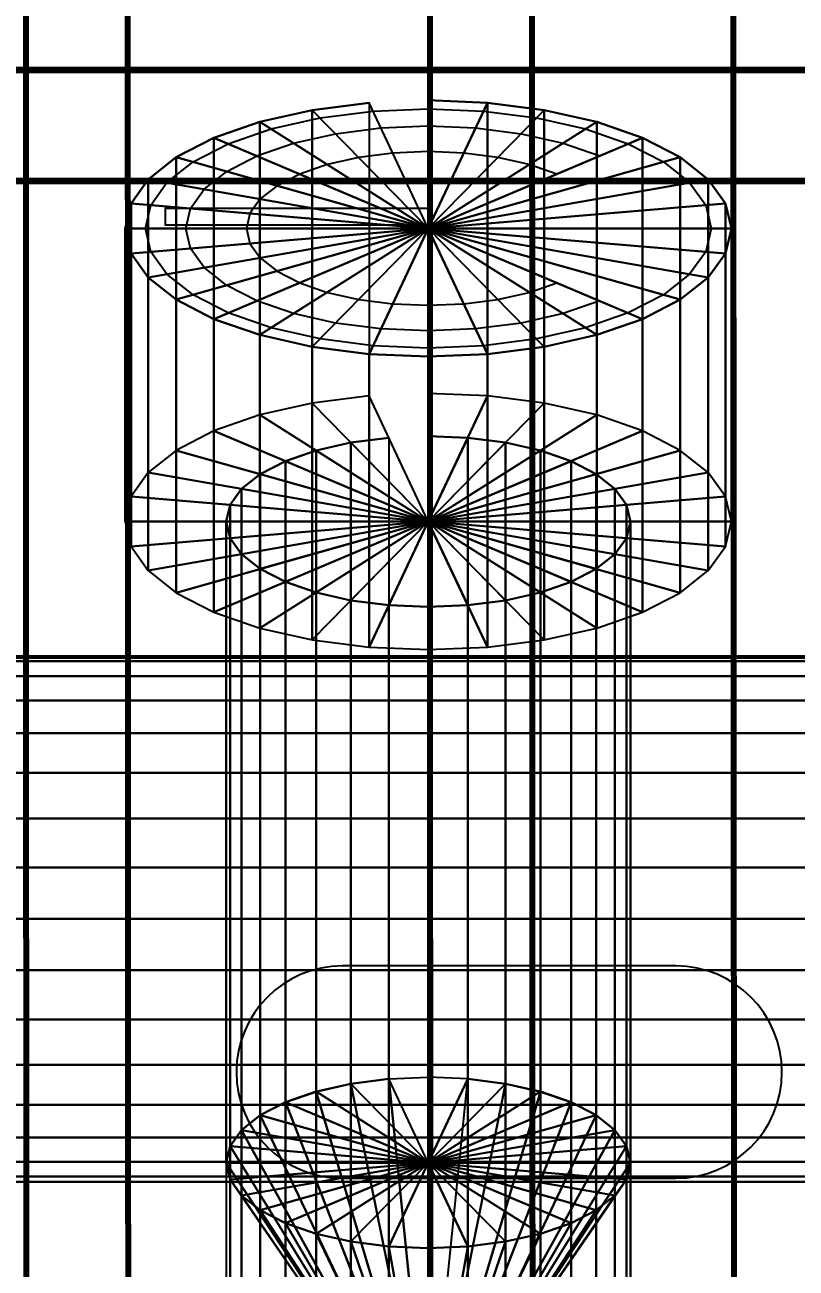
# Model space of a CAD drawing. Header units: millimetres. Extents: x -92220 to 11040, y -5929 to 27498.
# Drawn here: x 235 to 273.2, y 772.7 to 834.2 of the extents above; entities that cross this region are included whole.
import ezdxf

# ---------------------------------------------------------------- set-up
doc = ezdxf.new("R2010")
doc.units = ezdxf.units.MM
for name, color, linetype in [('11 Водоразборный узел', 7, 'Continuous'), ('15 Конструкции 1', 7, 'Continuous'), ('17 Конструкции 2', 7, 'Continuous'), ('24 Вода ветка 4', 7, 'Continuous'), ('25 Вода ветка 5', 7, 'Continuous'), ('26 Вода ветка 6', 7, 'Continuous')]:
    doc.layers.add(name, color=color, linetype=linetype)
doc.styles.get("Standard").update_dxf_attribs({"font": 'arial.ttf'})
doc.dimstyles.new('ISO-25', dxfattribs={"dimtxt": 2.5, "dimasz": 2.5, "dimexe": 1.25, "dimexo": 0.625, "dimtad": 1, "dimtxsty": 'Standard', "dimcen": 2.5, "dimadec": 0, "dimazin": 0, "dimtfac": 1, "dimtmove": 0, "dimatfit": 3, "dimfxl": 1, "dimarcsym": 0})

# ---------------------------------------------------------------- blocks, each defined once
blk = doc.blocks.new('QMODEL_e17b8aaa_e9d4_400d_a0f2_fbeb3d9ce0b6')
at = {"color": 1, "invisible_edges": 14}
for points in [[(-5.357568, -2.830221, 33.676999), (-2.731265, -2.108183, 34.01369), (0, -14.552692, 28.210725)], [(-2.731265, -2.108183, 34.01369), (0, -1.864381, 34.127377), (0, -14.552692, 28.210725)], [(0, -1.864381, 34.127377), (2.731265, -2.108183, 34.01369), (0, -14.552692, 28.210725)], [(2.731265, -2.108183, 34.01369), (5.357568, -2.830221, 33.676999), (0, -14.552692, 28.210725)], [(-7.777983, -4.002747, 33.130241), (-5.357568, -2.830221, 33.676999), (0, -14.552692, 28.210725)], [(5.357568, -2.830221, 33.676999), (7.777983, -4.002747, 33.130241), (0, -14.552692, 28.210725)], [(-9.899495, -5.580701, 32.39443), (-7.777983, -4.002747, 33.130241), (0, -14.552692, 28.210725)], [(7.777983, -4.002747, 33.130241), (9.899495, -5.580701, 32.39443), (0, -14.552692, 28.210725)], [(-11.640575, -7.503444, 31.497841), (-9.899495, -5.580701, 32.39443), (0, -14.552692, 28.210725)], [(9.899495, -5.580701, 32.39443), (11.640575, -7.503444, 31.497841), (0, -14.552692, 28.210725)], [(-12.934313, -9.697085, 30.47493), (-11.640575, -7.503444, 31.497841), (0, -14.552692, 28.210725)], [(11.640575, -7.503444, 31.497841), (12.934313, -9.697085, 30.47493), (0, -14.552692, 28.210725)], [(-13.730994, -12.077325, 29.365007), (-12.934313, -9.697085, 30.47493), (0, -14.552692, 28.210725)], [(12.934313, -9.697085, 30.47493), (13.730994, -12.077325, 29.365007), (0, -14.552692, 28.210725)], [(-14, -14.552692, 28.210725), (-13.730994, -12.077325, 29.365007), (0, -14.552692, 28.210725)], [(13.730994, -12.077325, 29.365007), (14, -14.552692, 28.210725), (0, -14.552692, 28.210725)], [(-13.730994, -17.028058, 27.056444), (-14, -14.552692, 28.210725), (0, -14.552692, 28.210725)], [(-12.934313, -19.408298, 25.946521), (-13.730994, -17.028058, 27.056444), (0, -14.552692, 28.210725)], [(-11.640575, -21.601939, 24.92361), (-12.934313, -19.408298, 25.946521), (0, -14.552692, 28.210725)], [(-9.899495, -23.524682, 24.027021), (-11.640575, -21.601939, 24.92361), (0, -14.552692, 28.210725)], [(-7.777983, -25.102637, 23.291209), (-9.899495, -23.524682, 24.027021), (0, -14.552692, 28.210725)], [(-5.357568, -26.275162, 22.744452), (-7.777983, -25.102637, 23.291209), (0, -14.552692, 28.210725)], [(-2.731265, -26.9972, 22.407761), (-5.357568, -26.275162, 22.744452), (0, -14.552692, 28.210725)], [(0, -27.241003, 22.294074), (-2.731265, -26.9972, 22.407761), (0, -14.552692, 28.210725)], [(14, -14.552692, 28.210725), (13.730994, -17.028058, 27.056444), (0, -14.552692, 28.210725)], [(13.730994, -17.028058, 27.056444), (12.934313, -19.408298, 25.946521), (0, -14.552692, 28.210725)], [(12.934313, -19.408298, 25.946521), (11.640575, -21.601939, 24.92361), (0, -14.552692, 28.210725)], [(11.640575, -21.601939, 24.92361), (9.899495, -23.524682, 24.027021), (0, -14.552692, 28.210725)], [(9.899495, -23.524682, 24.027021), (7.777983, -25.102637, 23.291209), (0, -14.552692, 28.210725)], [(7.777983, -25.102637, 23.291209), (5.357568, -26.275162, 22.744452), (0, -14.552692, 28.210725)], [(5.357568, -26.275162, 22.744452), (2.731265, -26.9972, 22.407761), (0, -14.552692, 28.210725)], [(2.731265, -26.9972, 22.407761), (0, -27.241003, 22.294074), (0, -14.552692, 28.210725)]]:
    blk.add_3dface(points, dxfattribs=at)
at = {"color": 255}
for points, invisible_edges in [([(-3.444151, -7.116818, 31.724758), (-4.592201, -4.604859, 32.896102), (-2.341084, -3.98597, 33.184695), (-1.755813, -6.65265, 31.941203)], 5), ([(-1.755813, -6.65265, 31.941203), (-2.341084, -3.98597, 33.184695), (0, -3.776996, 33.282141), (0, -6.49592, 32.014287)], 5), ([(0, -6.49592, 32.014287), (0, -3.776996, 33.282141), (2.341084, -3.98597, 33.184695), (1.755813, -6.65265, 31.941203)], 5), ([(1.755813, -6.65265, 31.941203), (2.341084, -3.98597, 33.184695), (4.592201, -4.604859, 32.896102), (3.444151, -7.116818, 31.724758)], 5), ([(-5.000132, -7.870584, 31.373271), (-6.666843, -5.609882, 32.427453), (-4.592201, -4.604859, 32.896102), (-3.444151, -7.116818, 31.724758)], 5), ([(3.444151, -7.116818, 31.724758), (4.592201, -4.604859, 32.896102), (6.666843, -5.609882, 32.427453), (5.000132, -7.870584, 31.373271)], 5), ([(-6.363961, -8.884983, 30.90025), (-8.485281, -6.962414, 31.796758), (-6.666843, -5.609882, 32.427453), (-5.000132, -7.870584, 31.373271)], 5), ([(5.000132, -7.870584, 31.373271), (6.666843, -5.609882, 32.427453), (8.485281, -6.962414, 31.796758), (6.363961, -8.884983, 30.90025)], 1), ([(-7.483227, -10.121032, 30.323871), (-9.977635, -8.610479, 31.028253), (-8.485281, -6.962414, 31.796758), (-6.363961, -8.884983, 30.90025)], 5), ([(-8.314916, -11.53123, 29.666285), (-11.086554, -10.490743, 30.151472), (-9.977635, -8.610479, 31.028253), (-7.483227, -10.121032, 30.323871)], 5), ([(-8.827068, -13.061384, 28.952763), (-11.769423, -12.530949, 29.200109), (-11.086554, -10.490743, 30.151472), (-8.314916, -11.53123, 29.666285)], 5), ([(-9, -14.652692, 28.210725), (-12, -14.652692, 28.210725), (-11.769423, -12.530949, 29.200109), (-8.827068, -13.061384, 28.952763)], 5), ([(-8.827068, -16.243999, 27.468687), (-11.769423, -16.774434, 27.221341), (-12, -14.652692, 28.210725), (-9, -14.652692, 28.210725)], 5), ([(-8.314916, -17.774153, 26.755165), (-11.086554, -18.81464, 26.269979), (-11.769423, -16.774434, 27.221341), (-8.827068, -16.243999, 27.468687)], 5), ([(-7.483227, -19.184351, 26.09758), (-9.977635, -20.694904, 25.393198), (-11.086554, -18.81464, 26.269979), (-8.314916, -17.774153, 26.755165)], 5), ([(-6.363961, -20.4204, 25.521201), (-8.485281, -22.342969, 24.624693), (-9.977635, -20.694904, 25.393198), (-7.483227, -19.184351, 26.09758)], 5), ([(-5.000132, -21.434799, 25.048179), (-6.666843, -23.695502, 23.993997), (-8.485281, -22.342969, 24.624693), (-6.363961, -20.4204, 25.521201)], 5), ([(6.363961, -20.4204, 25.521201), (8.485281, -22.342969, 24.624693), (6.666843, -23.695502, 23.993997), (5.000132, -21.434799, 25.048179)], 4), ([(-3.444151, -22.188566, 24.696693), (-4.592201, -24.700524, 23.525348), (-6.666843, -23.695502, 23.993997), (-5.000132, -21.434799, 25.048179)], 5), ([(5.000132, -21.434799, 25.048179), (6.666843, -23.695502, 23.993997), (4.592201, -24.700524, 23.525348), (3.444151, -22.188566, 24.696693)], 5), ([(-1.755813, -22.652733, 24.480248), (-2.341084, -25.319413, 23.236756), (-4.592201, -24.700524, 23.525348), (-3.444151, -22.188566, 24.696693)], 5), ([(0, -22.809463, 24.407164), (0, -25.528387, 23.13931), (-2.341084, -25.319413, 23.236756), (-1.755813, -22.652733, 24.480248)], 5), ([(1.755813, -22.652733, 24.480248), (2.341084, -25.319413, 23.236756), (0, -25.528387, 23.13931), (0, -22.809463, 24.407164)], 5), ([(3.444151, -22.188566, 24.696693), (4.592201, -24.700524, 23.525348), (2.341084, -25.319413, 23.236756), (1.755813, -22.652733, 24.480248)], 5)]:
    blk.add_3dface(points, dxfattribs=dict(at, invisible_edges=invisible_edges))
at = {"color": 8}
blk.add_3dface([(0, -14.752692, 29.210725), (0, -16.565307, 28.365489), (-13, -16.565307, 28.365489), (-13, -14.752692, 29.210725)], dxfattribs=at)
at = {"color": 23}
mesh = blk.add_polymesh((2, 32), dxfattribs=dict(at, n_close=True))
for k, corner in enumerate([(-42.5, 12.547308, 7.050001), (-42.5, 10.011134, 6.800209), (-42.5, 7.572424, 6.060435), (-42.5, 5.324895, 4.859106), (-42.5, 3.35492, 3.242389), (-42.5, 1.738203, 1.272414), (-42.5, 0.536874, -0.975115), (-42.5, -0.2029, -3.413825), (-42.5, -0.452692, -5.949999), (-42.5, -0.2029, -8.486173), (-42.5, 0.536874, -10.924884), (-42.5, 1.738203, -13.172412), (-42.5, 3.35492, -15.142387), (-42.5, 5.324895, -16.759104), (-42.5, 7.572424, -17.960433), (-42.5, 10.011134, -18.700208), (-42.5, 12.547308, -18.949999), (-42.5, 15.083483, -18.700208), (-42.5, 17.522193, -17.960433), (-42.5, 19.769721, -16.759104), (-42.5, 21.739697, -15.142387), (-42.5, 23.356413, -13.172412), (-42.5, 24.557742, -10.924884), (-42.5, 25.297517, -8.486173), (-42.5, 25.547308, -5.949999), (-42.5, 25.297517, -3.413825), (-42.5, 24.557742, -0.975115), (-42.5, 23.356413, 1.272414), (-42.5, 21.739697, 3.242389), (-42.5, 19.769721, 4.859106), (-42.5, 17.522193, 6.060435), (-42.5, 15.083483, 6.800209), (40.5, 12.547308, 7.050001), (40.5, 10.011134, 6.800209), (40.5, 7.572424, 6.060435), (40.5, 5.324895, 4.859106), (40.5, 3.35492, 3.242389), (40.5, 1.738203, 1.272414), (40.5, 0.536874, -0.975115), (40.5, -0.2029, -3.413825), (40.5, -0.452692, -5.949999), (40.5, -0.2029, -8.486173), (40.5, 0.536874, -10.924884), (40.5, 1.738203, -13.172412), (40.5, 3.35492, -15.142387), (40.5, 5.324895, -16.759104), (40.5, 7.572424, -17.960433), (40.5, 10.011134, -18.700208), (40.5, 12.547308, -18.949999), (40.5, 15.083483, -18.700208), (40.5, 17.522193, -17.960433), (40.5, 19.769721, -16.759104), (40.5, 21.739697, -15.142387), (40.5, 23.356413, -13.172412), (40.5, 24.557742, -10.924884), (40.5, 25.297517, -8.486173), (40.5, 25.547308, -5.949999), (40.5, 25.297517, -3.413825), (40.5, 24.557742, -0.975115), (40.5, 23.356413, 1.272414), (40.5, 21.739697, 3.242389), (40.5, 19.769721, 4.859106), (40.5, 17.522193, 6.060435), (40.5, 15.083483, 6.800209)]):
    mesh.set_mesh_vertex(divmod(k, 32), corner)
mesh = blk.add_polymesh((2, 32), dxfattribs=dict(at, n_close=True))
for k, corner in enumerate([(-10, 12.547308, -26.449999), (-9.807853, 10.596405, -26.449999), (-9.238795, 8.720474, -26.449999), (-8.314696, 6.991606, -26.449999), (-7.071068, 5.476241, -26.449999), (-5.555702, 4.232612, -26.449999), (-3.826834, 3.308513, -26.449999), (-1.950903, 2.739456, -26.449999), (0, 2.547308, -26.449999), (1.950903, 2.739456, -26.449999), (3.826834, 3.308513, -26.449999), (5.555702, 4.232612, -26.449999), (7.071068, 5.476241, -26.449999), (8.314696, 6.991606, -26.449999), (9.238795, 8.720474, -26.449999), (9.807853, 10.596405, -26.449999), (10, 12.547308, -26.449999), (9.807853, 14.498212, -26.449999), (9.238795, 16.374143, -26.449999), (8.314696, 18.103011, -26.449999), (7.071068, 19.618376, -26.449999), (5.555702, 20.862005, -26.449999), (3.826834, 21.786104, -26.449999), (1.950903, 22.355161, -26.449999), (0, 22.547308, -26.449999), (-1.950903, 22.355161, -26.449999), (-3.826834, 21.786104, -26.449999), (-5.555702, 20.862005, -26.449999), (-7.071068, 19.618376, -26.449999), (-8.314696, 18.103011, -26.449999), (-9.238795, 16.374143, -26.449999), (-9.807853, 14.498212, -26.449999), (-10, 12.547308, -5.949999), (-9.807853, 10.596405, -5.949999), (-9.238795, 8.720474, -5.949999), (-8.314696, 6.991606, -5.949999), (-7.071068, 5.476241, -5.949999), (-5.555702, 4.232612, -5.949999), (-3.826834, 3.308513, -5.949999), (-1.950903, 2.739456, -5.949999), (0, 2.547308, -5.949999), (1.950903, 2.739456, -5.949999), (3.826834, 3.308513, -5.949999), (5.555702, 4.232612, -5.949999), (7.071068, 5.476241, -5.949999), (8.314696, 6.991606, -5.949999), (9.238795, 8.720474, -5.949999), (9.807853, 10.596405, -5.949999), (10, 12.547308, -5.949999), (9.807853, 14.498212, -5.949999), (9.238795, 16.374143, -5.949999), (8.314696, 18.103011, -5.949999), (7.071068, 19.618376, -5.949999), (5.555702, 20.862005, -5.949999), (3.826834, 21.786104, -5.949999), (1.950903, 22.355161, -5.949999), (0, 22.547308, -5.949999), (-1.950903, 22.355161, -5.949999), (-3.826834, 21.786104, -5.949999), (-5.555702, 20.862005, -5.949999), (-7.071068, 19.618376, -5.949999), (-8.314696, 18.103011, -5.949999), (-9.238795, 16.374143, -5.949999), (-9.807853, 14.498212, -5.949999)]):
    mesh.set_mesh_vertex(divmod(k, 32), corner)
mesh = blk.add_polymesh((2, 32), dxfattribs=dict(at, n_close=True))
for k, corner in enumerate([(0, 12.547308, -5.949999), (0, 12.547308, -5.949999), (0, 12.547308, -5.949999), (0, 12.547308, -5.949999), (0, 12.547308, -5.949999), (0, 12.547308, -5.949999), (0, 12.547308, -5.949999), (0, 12.547308, -5.949999), (0, 12.547308, -5.949999), (0, 12.547308, -5.949999), (0, 12.547308, -5.949999), (0, 12.547308, -5.949999), (0, 12.547308, -5.949999), (0, 12.547308, -5.949999), (0, 12.547308, -5.949999), (0, 12.547308, -5.949999), (0, 12.547308, -5.949999), (0, 12.547308, -5.949999), (0, 12.547308, -5.949999), (0, 12.547308, -5.949999), (0, 12.547308, -5.949999), (0, 12.547308, -5.949999), (0, 12.547308, -5.949999), (0, 12.547308, -5.949999), (0, 12.547308, -5.949999), (0, 12.547308, -5.949999), (0, 12.547308, -5.949999), (0, 12.547308, -5.949999), (0, 12.547308, -5.949999), (0, 12.547308, -5.949999), (0, 12.547308, -5.949999), (0, 12.547308, -5.949999), (-10, 12.547308, -5.949999), (-9.807853, 10.596405, -5.949999), (-9.238795, 8.720474, -5.949999), (-8.314696, 6.991606, -5.949999), (-7.071068, 5.476241, -5.949999), (-5.555702, 4.232612, -5.949999), (-3.826834, 3.308513, -5.949999), (-1.950903, 2.739456, -5.949999), (0, 2.547308, -5.949999), (1.950903, 2.739456, -5.949999), (3.826834, 3.308513, -5.949999), (5.555702, 4.232612, -5.949999), (7.071068, 5.476241, -5.949999), (8.314696, 6.991606, -5.949999), (9.238795, 8.720474, -5.949999), (9.807853, 10.596405, -5.949999), (10, 12.547308, -5.949999), (9.807853, 14.498212, -5.949999), (9.238795, 16.374143, -5.949999), (8.314696, 18.103011, -5.949999), (7.071068, 19.618376, -5.949999), (5.555702, 20.862005, -5.949999), (3.826834, 21.786104, -5.949999), (1.950903, 22.355161, -5.949999), (0, 22.547308, -5.949999), (-1.950903, 22.355161, -5.949999), (-3.826834, 21.786104, -5.949999), (-5.555702, 20.862005, -5.949999), (-7.071068, 19.618376, -5.949999), (-8.314696, 18.103011, -5.949999), (-9.238795, 16.374143, -5.949999), (-9.807853, 14.498212, -5.949999)]):
    mesh.set_mesh_vertex(divmod(k, 32), corner)
mesh = blk.add_polymesh((2, 32), dxfattribs=dict(at, n_close=True))
for k, corner in enumerate([(0, 14.952251, -25.38358), (-0.780361, 14.882593, -25.416062), (-1.530734, 14.676297, -25.512259), (-2.222281, 14.34129, -25.668475), (-2.828427, 13.890445, -25.878707), (-3.325878, 13.34109, -26.134876), (-3.695518, 12.714336, -26.427136), (-3.923141, 12.034267, -26.744257), (-4, 11.32702, -27.074051), (-3.923141, 10.619772, -27.403846), (-3.695518, 9.939703, -27.720967), (-3.325878, 9.312949, -28.013227), (-2.828427, 8.763594, -28.269396), (-2.222281, 8.31275, -28.479627), (-1.530734, 7.977742, -28.635844), (-0.780361, 7.771446, -28.732041), (0, 7.701788, -28.764523), (0.780361, 7.771446, -28.732041), (1.530734, 7.977742, -28.635844), (2.222281, 8.31275, -28.479627), (2.828427, 8.763594, -28.269396), (3.325878, 9.312949, -28.013227), (3.695518, 9.939703, -27.720967), (3.923141, 10.619772, -27.403846), (4, 11.32702, -27.074051), (3.923141, 12.034267, -26.744257), (3.695518, 12.714336, -26.427136), (3.325878, 13.34109, -26.134876), (2.828427, 13.890445, -25.878707), (2.222281, 14.34129, -25.668475), (1.530734, 14.676297, -25.512259), (0.780361, 14.882593, -25.416062), (0, 16.163919, -13.784793), (-1.950903, 15.989775, -13.865997), (-3.826834, 15.474033, -14.106491), (-5.555702, 14.636515, -14.497032), (-7.071068, 13.509405, -15.022612), (-8.314696, 12.136017, -15.663033), (-9.238795, 10.56913, -16.393683), (-9.807853, 8.868959, -17.186485), (-10, 7.10084, -18.010972), (-9.807853, 5.332721, -18.835459), (-9.238795, 3.63255, -19.628261), (-8.314696, 2.065663, -20.358912), (-7.071068, 0.692275, -20.999333), (-5.555702, -0.434835, -21.524912), (-3.826834, -1.272354, -21.915453), (-1.950903, -1.788095, -22.155947), (0, -1.962239, -22.237152), (1.950903, -1.788095, -22.155947), (3.826834, -1.272354, -21.915453), (5.555702, -0.434835, -21.524912), (7.071068, 0.692275, -20.999333), (8.314696, 2.065663, -20.358912), (9.238795, 3.63255, -19.628261), (9.807853, 5.332721, -18.835459), (10, 7.10084, -18.010972), (9.807853, 8.868959, -17.186485), (9.238795, 10.56913, -16.393683), (8.314696, 12.136017, -15.663033), (7.071068, 13.509405, -15.022612), (5.555702, 14.636515, -14.497032), (3.826834, 15.474033, -14.106491), (1.950903, 15.989775, -13.865997)]):
    mesh.set_mesh_vertex(divmod(k, 32), corner)
mesh = blk.add_polymesh((2, 32), dxfattribs=dict(at, n_close=True))
for k, corner in enumerate([(0, 1.372279, 17.935983), (1.950903, 1.198134, 17.854778), (3.826834, 0.682393, 17.614284), (5.555702, -0.155125, 17.223743), (7.071068, -1.282235, 16.698163), (8.314696, -2.655623, 16.057742), (9.238795, -4.22251, 15.32709), (9.807853, -5.92268, 14.534288), (10, -7.690799, 13.7098), (9.807853, -9.458918, 12.885313), (9.238795, -11.159089, 12.09251), (8.314696, -12.725976, 11.361859), (7.071068, -14.099363, 10.721438), (5.555702, -15.226473, 10.195858), (3.826834, -16.063991, 9.805317), (1.950903, -16.579733, 9.564823), (0, -16.753877, 9.483618), (-1.950903, -16.579733, 9.564823), (-3.826834, -16.063991, 9.805317), (-5.555702, -15.226473, 10.195858), (-7.071068, -14.099363, 10.721438), (-8.314696, -12.725976, 11.361859), (-9.238795, -11.159089, 12.09251), (-9.807853, -9.458918, 12.885313), (-10, -7.690799, 13.7098), (-9.807853, -5.92268, 14.534288), (-9.238795, -4.22251, 15.32709), (-8.314696, -2.655623, 16.057742), (-7.071068, -1.282235, 16.698163), (-5.555702, -0.155125, 17.223743), (-3.826834, 0.682393, 17.614284), (-1.950903, 1.198134, 17.854778), (0, 16.163918, -13.78479), (1.950903, 15.989773, -13.865995), (3.826834, 15.474032, -14.106489), (5.555702, 14.636514, -14.49703), (7.071068, 13.509404, -15.02261), (8.314696, 12.136016, -15.663031), (9.238795, 10.569129, -16.393682), (9.807853, 8.868959, -17.186485), (10, 7.10084, -18.010972), (9.807853, 5.332721, -18.83546), (9.238795, 3.63255, -19.628262), (8.314696, 2.065663, -20.358914), (7.071068, 0.692276, -20.999335), (5.555702, -0.434834, -21.524915), (3.826834, -1.272352, -21.915456), (1.950903, -1.788094, -22.15595), (0, -1.962238, -22.237155), (-1.950903, -1.788094, -22.15595), (-3.826834, -1.272352, -21.915456), (-5.555702, -0.434834, -21.524915), (-7.071068, 0.692276, -20.999335), (-8.314696, 2.065663, -20.358914), (-9.238795, 3.63255, -19.628262), (-9.807853, 5.332721, -18.83546), (-10, 7.10084, -18.010972), (-9.807853, 8.868959, -17.186485), (-9.238795, 10.569129, -16.393682), (-8.314696, 12.136016, -15.663031), (-7.071068, 13.509404, -15.02261), (-5.555702, 14.636514, -14.49703), (-3.826834, 15.474032, -14.106489), (-1.950903, 15.989773, -13.865995)]):
    mesh.set_mesh_vertex(divmod(k, 32), corner)
mesh = blk.add_polymesh((2, 32), dxfattribs=dict(at, n_close=True))
for k, corner in enumerate([(0, 7.10084, -18.010972), (0, 7.10084, -18.010972), (0, 7.10084, -18.010972), (0, 7.10084, -18.010972), (0, 7.10084, -18.010972), (0, 7.10084, -18.010972), (0, 7.10084, -18.010972), (0, 7.10084, -18.010972), (0, 7.10084, -18.010972), (0, 7.10084, -18.010972), (0, 7.10084, -18.010972), (0, 7.10084, -18.010972), (0, 7.10084, -18.010972), (0, 7.10084, -18.010972), (0, 7.10084, -18.010972), (0, 7.10084, -18.010972), (0, 7.10084, -18.010972), (0, 7.10084, -18.010972), (0, 7.10084, -18.010972), (0, 7.10084, -18.010972), (0, 7.10084, -18.010972), (0, 7.10084, -18.010972), (0, 7.10084, -18.010972), (0, 7.10084, -18.010972), (0, 7.10084, -18.010972), (0, 7.10084, -18.010972), (0, 7.10084, -18.010972), (0, 7.10084, -18.010972), (0, 7.10084, -18.010972), (0, 7.10084, -18.010972), (0, 7.10084, -18.010972), (0, 7.10084, -18.010972), (0, 16.163918, -13.78479), (1.950903, 15.989773, -13.865995), (3.826834, 15.474032, -14.106489), (5.555702, 14.636514, -14.49703), (7.071068, 13.509404, -15.02261), (8.314696, 12.136016, -15.663031), (9.238795, 10.569129, -16.393682), (9.807853, 8.868959, -17.186485), (10, 7.10084, -18.010972), (9.807853, 5.332721, -18.83546), (9.238795, 3.63255, -19.628262), (8.314696, 2.065663, -20.358914), (7.071068, 0.692276, -20.999335), (5.555702, -0.434834, -21.524915), (3.826834, -1.272352, -21.915456), (1.950903, -1.788094, -22.15595), (0, -1.962238, -22.237155), (-1.950903, -1.788094, -22.15595), (-3.826834, -1.272352, -21.915456), (-5.555702, -0.434834, -21.524915), (-7.071068, 0.692276, -20.999335), (-8.314696, 2.065663, -20.358914), (-9.238795, 3.63255, -19.628262), (-9.807853, 5.332721, -18.83546), (-10, 7.10084, -18.010972), (-9.807853, 8.868959, -17.186485), (-9.238795, 10.569129, -16.393682), (-8.314696, 12.136016, -15.663031), (-7.071068, 13.509404, -15.02261), (-5.555702, 14.636514, -14.49703), (-3.826834, 15.474032, -14.106489), (-1.950903, 15.989773, -13.865995)]):
    mesh.set_mesh_vertex(divmod(k, 32), corner)
at = {"color": 255}
mesh = blk.add_polymesh((2, 32), dxfattribs=dict(at, n_close=True))
for k, corner in enumerate([(0, -0.858075, 34.549999), (2.926355, -1.119291, 34.428192), (5.740251, -1.892903, 34.067451), (8.333553, -3.149181, 33.481639), (10.606602, -4.839846, 32.693269), (12.472044, -6.899927, 31.732637), (13.858193, -9.250257, 30.63666), (14.711779, -11.800513, 29.447456), (15, -14.452692, 28.210725), (14.711779, -17.10487, 26.973994), (13.858193, -19.655126, 25.78479), (12.472044, -22.005456, 24.688814), (10.606602, -24.065537, 23.728182), (8.333553, -25.756202, 22.939812), (5.740251, -27.01248, 22.354), (2.926355, -27.786092, 21.993259), (0, -28.047308, 21.871452), (-2.926355, -27.786092, 21.993259), (-5.740251, -27.01248, 22.354), (-8.333553, -25.756202, 22.939812), (-10.606602, -24.065537, 23.728182), (-12.472044, -22.005456, 24.688814), (-13.858193, -19.655126, 25.78479), (-14.711779, -17.10487, 26.973994), (-15, -14.452692, 28.210725), (-14.711779, -11.800513, 29.447456), (-13.858193, -9.250257, 30.63666), (-12.472044, -6.899927, 31.732637), (-10.606602, -4.839846, 32.693269), (-8.333553, -3.149181, 33.481639), (-5.740251, -1.892903, 34.067451), (-2.926355, -1.119291, 34.428192), (0, 5.903817, 20.049075), (2.926355, 5.642601, 19.927267), (5.740251, 4.868989, 19.566526), (8.333553, 3.612711, 18.980714), (10.606602, 1.922046, 18.192344), (12.472044, -0.138035, 17.231713), (13.858193, -2.488365, 16.135736), (14.711779, -5.038621, 14.946532), (15, -7.690799, 13.709801), (14.711779, -10.342978, 12.47307), (13.858193, -12.893234, 11.283866), (12.472044, -15.243564, 10.187889), (10.606602, -17.303645, 9.227257), (8.333553, -18.99431, 8.438887), (5.740251, -20.250588, 7.853075), (2.926355, -21.0242, 7.492334), (0, -21.285416, 7.370527), (-2.926355, -21.0242, 7.492334), (-5.740251, -20.250588, 7.853075), (-8.333553, -18.99431, 8.438887), (-10.606602, -17.303645, 9.227257), (-12.472044, -15.243564, 10.187889), (-13.858193, -12.893234, 11.283866), (-14.711779, -10.342978, 12.47307), (-15, -7.690799, 13.709801), (-14.711779, -5.038621, 14.946532), (-13.858193, -2.488365, 16.135736), (-12.472044, -0.138035, 17.231713), (-10.606602, 1.922046, 18.192344), (-8.333553, 3.612711, 18.980714), (-5.740251, 4.868989, 19.566526), (-2.926355, 5.642601, 19.927267)]):
    mesh.set_mesh_vertex(divmod(k, 32), corner)
mesh = blk.add_polymesh((2, 32), dxfattribs=dict(at, n_close=True))
for k, corner in enumerate([(0, -7.690799, 13.709801), (0, -7.690799, 13.709801), (0, -7.690799, 13.709801), (0, -7.690799, 13.709801), (0, -7.690799, 13.709801), (0, -7.690799, 13.709801), (0, -7.690799, 13.709801), (0, -7.690799, 13.709801), (0, -7.690799, 13.709801), (0, -7.690799, 13.709801), (0, -7.690799, 13.709801), (0, -7.690799, 13.709801), (0, -7.690799, 13.709801), (0, -7.690799, 13.709801), (0, -7.690799, 13.709801), (0, -7.690799, 13.709801), (0, -7.690799, 13.709801), (0, -7.690799, 13.709801), (0, -7.690799, 13.709801), (0, -7.690799, 13.709801), (0, -7.690799, 13.709801), (0, -7.690799, 13.709801), (0, -7.690799, 13.709801), (0, -7.690799, 13.709801), (0, -7.690799, 13.709801), (0, -7.690799, 13.709801), (0, -7.690799, 13.709801), (0, -7.690799, 13.709801), (0, -7.690799, 13.709801), (0, -7.690799, 13.709801), (0, -7.690799, 13.709801), (0, -7.690799, 13.709801), (0, 5.903817, 20.049075), (2.926355, 5.642601, 19.927267), (5.740251, 4.868989, 19.566526), (8.333553, 3.612711, 18.980714), (10.606602, 1.922046, 18.192344), (12.472044, -0.138035, 17.231713), (13.858193, -2.488365, 16.135736), (14.711779, -5.038621, 14.946532), (15, -7.690799, 13.709801), (14.711779, -10.342978, 12.47307), (13.858193, -12.893234, 11.283866), (12.472044, -15.243564, 10.187889), (10.606602, -17.303645, 9.227257), (8.333553, -18.99431, 8.438887), (5.740251, -20.250588, 7.853075), (2.926355, -21.0242, 7.492334), (0, -21.285416, 7.370527), (-2.926355, -21.0242, 7.492334), (-5.740251, -20.250588, 7.853075), (-8.333553, -18.99431, 8.438887), (-10.606602, -17.303645, 9.227257), (-12.472044, -15.243564, 10.187889), (-13.858193, -12.893234, 11.283866), (-14.711779, -10.342978, 12.47307), (-15, -7.690799, 13.709801), (-14.711779, -5.038621, 14.946532), (-13.858193, -2.488365, 16.135736), (-12.472044, -0.138035, 17.231713), (-10.606602, 1.922046, 18.192344), (-8.333553, 3.612711, 18.980714), (-5.740251, 4.868989, 19.566526), (-2.926355, 5.642601, 19.927267)]):
    mesh.set_mesh_vertex(divmod(k, 32), corner)
at = {"color": 23}
mesh = blk.add_polymesh((2, 32), dxfattribs=dict(at, n_close=True))
for k, corner in enumerate([(0, -7.690799, 13.7098), (0, -7.690799, 13.7098), (0, -7.690799, 13.7098), (0, -7.690799, 13.7098), (0, -7.690799, 13.7098), (0, -7.690799, 13.7098), (0, -7.690799, 13.7098), (0, -7.690799, 13.7098), (0, -7.690799, 13.7098), (0, -7.690799, 13.7098), (0, -7.690799, 13.7098), (0, -7.690799, 13.7098), (0, -7.690799, 13.7098), (0, -7.690799, 13.7098), (0, -7.690799, 13.7098), (0, -7.690799, 13.7098), (0, -7.690799, 13.7098), (0, -7.690799, 13.7098), (0, -7.690799, 13.7098), (0, -7.690799, 13.7098), (0, -7.690799, 13.7098), (0, -7.690799, 13.7098), (0, -7.690799, 13.7098), (0, -7.690799, 13.7098), (0, -7.690799, 13.7098), (0, -7.690799, 13.7098), (0, -7.690799, 13.7098), (0, -7.690799, 13.7098), (0, -7.690799, 13.7098), (0, -7.690799, 13.7098), (0, -7.690799, 13.7098), (0, -7.690799, 13.7098), (0, 1.372279, 17.935983), (1.950903, 1.198134, 17.854778), (3.826834, 0.682393, 17.614284), (5.555702, -0.155125, 17.223743), (7.071068, -1.282235, 16.698163), (8.314696, -2.655623, 16.057742), (9.238795, -4.22251, 15.32709), (9.807853, -5.92268, 14.534288), (10, -7.690799, 13.7098), (9.807853, -9.458918, 12.885313), (9.238795, -11.159089, 12.09251), (8.314696, -12.725976, 11.361859), (7.071068, -14.099363, 10.721438), (5.555702, -15.226473, 10.195858), (3.826834, -16.063991, 9.805317), (1.950903, -16.579733, 9.564823), (0, -16.753877, 9.483618), (-1.950903, -16.579733, 9.564823), (-3.826834, -16.063991, 9.805317), (-5.555702, -15.226473, 10.195858), (-7.071068, -14.099363, 10.721438), (-8.314696, -12.725976, 11.361859), (-9.238795, -11.159089, 12.09251), (-9.807853, -9.458918, 12.885313), (-10, -7.690799, 13.7098), (-9.807853, -5.92268, 14.534288), (-9.238795, -4.22251, 15.32709), (-8.314696, -2.655623, 16.057742), (-7.071068, -1.282235, 16.698163), (-5.555702, -0.155125, 17.223743), (-3.826834, 0.682393, 17.614284), (-1.950903, 1.198134, 17.854778)]):
    mesh.set_mesh_vertex(divmod(k, 32), corner)
at = {"color": 255}
mesh = blk.add_polymesh((2, 32), dxfattribs=dict(at, n_close=True))
for k, corner in enumerate([(0, -14.452692, 28.210725), (0, -14.452692, 28.210725), (0, -14.452692, 28.210725), (0, -14.452692, 28.210725), (0, -14.452692, 28.210725), (0, -14.452692, 28.210725), (0, -14.452692, 28.210725), (0, -14.452692, 28.210725), (0, -14.452692, 28.210725), (0, -14.452692, 28.210725), (0, -14.452692, 28.210725), (0, -14.452692, 28.210725), (0, -14.452692, 28.210725), (0, -14.452692, 28.210725), (0, -14.452692, 28.210725), (0, -14.452692, 28.210725), (0, -14.452692, 28.210725), (0, -14.452692, 28.210725), (0, -14.452692, 28.210725), (0, -14.452692, 28.210725), (0, -14.452692, 28.210725), (0, -14.452692, 28.210725), (0, -14.452692, 28.210725), (0, -14.452692, 28.210725), (0, -14.452692, 28.210725), (0, -14.452692, 28.210725), (0, -14.452692, 28.210725), (0, -14.452692, 28.210725), (0, -14.452692, 28.210725), (0, -14.452692, 28.210725), (0, -14.452692, 28.210725), (0, -14.452692, 28.210725), (0, -0.858075, 34.549999), (2.926355, -1.119291, 34.428192), (5.740251, -1.892903, 34.067451), (8.333553, -3.149181, 33.481639), (10.606602, -4.839846, 32.693269), (12.472044, -6.899927, 31.732637), (13.858193, -9.250257, 30.63666), (14.711779, -11.800513, 29.447456), (15, -14.452692, 28.210725), (14.711779, -17.10487, 26.973994), (13.858193, -19.655126, 25.78479), (12.472044, -22.005456, 24.688814), (10.606602, -24.065537, 23.728182), (8.333553, -25.756202, 22.939812), (5.740251, -27.01248, 22.354), (2.926355, -27.786092, 21.993259), (0, -28.047308, 21.871452), (-2.926355, -27.786092, 21.993259), (-5.740251, -27.01248, 22.354), (-8.333553, -25.756202, 22.939812), (-10.606602, -24.065537, 23.728182), (-12.472044, -22.005456, 24.688814), (-13.858193, -19.655126, 25.78479), (-14.711779, -17.10487, 26.973994), (-15, -14.452692, 28.210725), (-14.711779, -11.800513, 29.447456), (-13.858193, -9.250257, 30.63666), (-12.472044, -6.899927, 31.732637), (-10.606602, -4.839846, 32.693269), (-8.333553, -3.149181, 33.481639), (-5.740251, -1.892903, 34.067451), (-2.926355, -1.119291, 34.428192)]):
    mesh.set_mesh_vertex(divmod(k, 32), corner)
blk = doc.blocks.new('*D365')
at = {"layer": '17 Конструкции 2', "color": 0, "lineweight": -2}
for p, q in [((55, 826.512), (55, 852.046)), ((355, 826.512), (355, 852.046)), ((75, 842.046), (335, 842.046))]:
    blk.add_line(p, q, dxfattribs=at)
at = {"layer": '17 Конструкции 2', "color": 0}
for points in [[(75, 845.379), (75, 838.713), (55, 842.046)], [(335, 838.713), (335, 845.379), (355, 842.046)]]:
    blk.add_solid(points, dxfattribs=at)
at = {"layer": 'Defpoints', "color": 0}
for p in [(355, 842.046), (55, 826.512), (355, 826.512)]:
    blk.add_point(p, dxfattribs=at)
at = {"layer": '17 Конструкции 2', "color": 0, "insert": (205, 858.433), "char_height": 12.5, "attachment_point": 5}
blk.add_mtext('300', dxfattribs=at)

msp = doc.modelspace()

# ---------------------------------------------------------------- linework, layer by layer
at = {"layer": '15 Конструкции 1'}
for p, q in [((34, 802.921), (484, 802.921)), ((267.25, 787.671), (250.75, 787.671)), ((250.75, 777.171), (267.25, 777.171))]:
    msp.add_line(p, q, dxfattribs=at)
for centre, start, end in [((250.75, 782.421), 90, 270), ((267.25, 782.421), 270, 90)]:
    msp.add_arc(centre, 5.25, start, end, dxfattribs=at)
at = {"layer": '17 Конструкции 2', "lineweight": 90}
msp.add_line((50, 832), (855.393, 832), dxfattribs=at)
at = {"layer": '17 Конструкции 2', "color": 2, "lineweight": 100}
msp.add_lwpolyline([(55, 526.512), (55, 826.512), (355, 826.512), (355, 526.512)], close=True, dxfattribs=at)
at = {"layer": '24 Вода ветка 4', "color": 5, "lineweight": 80}
for points in [[(235.28, 309.514), (235.066, 903.227)], [(255.28, 309.514), (255.066, 903.227)]]:
    msp.add_lwpolyline(points, dxfattribs=at)
at = {"layer": '25 Вода ветка 5', "color": 1, "lineweight": 80}
for points in [[(240.298, 344.516), (240.083, 1002.793)], [(260.298, 344.516), (260.083, 1002.793)]]:
    msp.add_lwpolyline(points, dxfattribs=at)
at = {"layer": '26 Вода ветка 6', "color": 5, "lineweight": 80}
msp.add_lwpolyline([(270.3, 274.014), (270.085, 903.227)], dxfattribs=at)

# ---------------------------------------------------------------- block references
at = {"layer": '11 Водоразборный узел', "extrusion": (0, 1, 0), "rotation": 180}
msp.add_blockref('QMODEL_e17b8aaa_e9d4_400d_a0f2_fbeb3d9ce0b6', (-255, 12.547, 795.95), dxfattribs=at)

# ---------------------------------------------------------------- dimensions: what is measured, and where the dimension line sits
at = {"layer": '17 Конструкции 2'}
dim = msp.add_linear_dim(base=(355, 842.046), p1=(55, 826.512), p2=(355, 826.512), dimstyle='ISO-25', override={"dimtxt": 12.5, "dimasz": 20, "dimexe": 10, "dimexo": 0, "dimgap": 10, "dimdec": 0}, dxfattribs=at)
dim.commit()
dim.dimension.update_dxf_attribs({"geometry": '*D365', "text_midpoint": (205, 842.046), "dimtype": 160})

doc.saveas('drawing.dxf')
